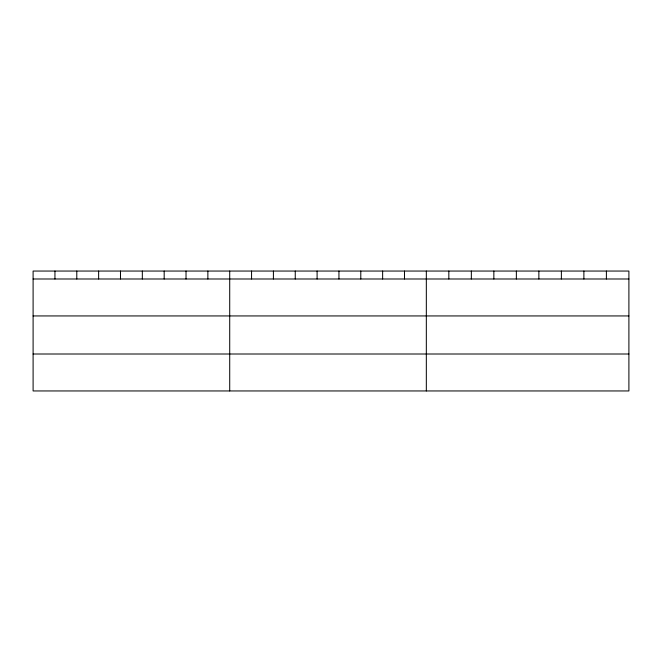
<?xml version="1.0" encoding="UTF-8"?>
<svg xmlns="http://www.w3.org/2000/svg" width="662" height="662" viewBox="0 0 662 662"><rect width="100%" height="100%" fill="white"/><g stroke="black" fill="none" stroke-linecap="round" stroke-linejoin="round"><path stroke-width="0.99" d="M628.9 278.992L628.9 390.952L33.1 390.952L33.1 271.048L628.9 271.048L628.9 278.992L33.1 278.992M33.1 315.94L628.9 315.94M33.1 354.005L628.9 354.005M606.392 271.048L606.392 278.992M583.884 271.048L583.884 278.992M561.376 271.048L561.376 278.992M538.868 271.048L538.868 278.992M516.36 271.048L516.36 278.992M493.852 271.048L493.852 278.992M471.344 271.048L471.344 278.992M448.836 271.048L448.836 278.992M426.328 271.048L426.328 390.952M404.482 271.048L404.482 278.992M382.636 271.048L382.636 278.992M360.79 271.048L360.79 278.992M338.944 271.048L338.944 278.992M317.098 271.048L317.098 278.992M295.252 271.048L295.252 278.992M273.406 271.048L273.406 278.992M251.56 271.048L251.56 278.992M229.714 271.048L229.714 390.952M207.868 271.048L207.868 278.992M186.022 271.048L186.022 278.992M164.176 271.048L164.176 278.992M142.33 271.048L142.33 278.992M120.484 271.048L120.484 278.992M98.638 271.048L98.638 278.992M76.792 271.048L76.792 278.992M54.946 271.048L54.946 278.992"/></g></svg>
